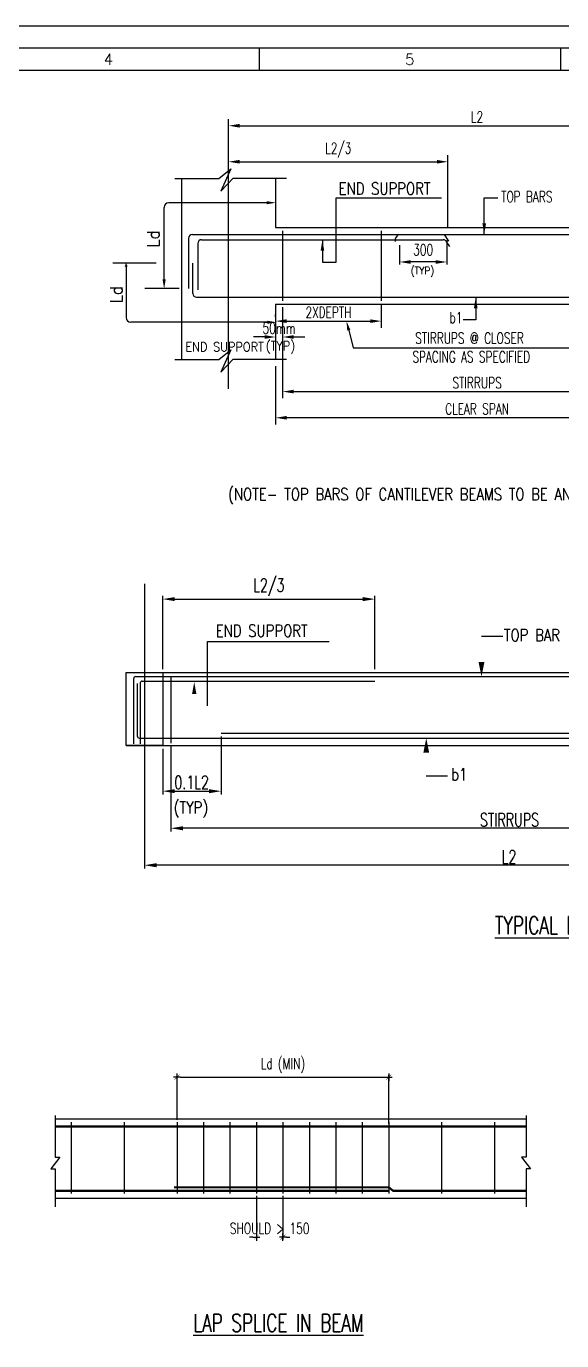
# Model space of a CAD drawing. Extents: x 489124 to 794428, y -356295 to -29813.
# Drawn here: x 733468 to 745611, y -131229 to -101429 of the extents above; entities that cross this region are included whole.
import ezdxf
from ezdxf.enums import TextEntityAlignment as Align
from ezdxf.lldxf.tags import DXFTag

# ---------------------------------------------------------------- set-up
doc = ezdxf.new("R2010")
doc.units = 0
doc.header["$LTSCALE"] = 500
doc.header["$MEASUREMENT"] = 0
doc.layers.get('DEFPOINTS').update_dxf_attribs({"color": 4})
for name, color, linetype in [('08', 4, 'Continuous'), ('BEAM', 4, 'Continuous'), ('CEN', 8, 'CENTER'), ('COL', 1, 'Continuous'), ('DIM', 5, 'Continuous'), ('hat', 8, 'Continuous'), ('LINK', 2, 'Continuous'), ('MISC', 5, 'Continuous'), ('PNA', 10, 'Continuous'), ('REINFORCEMENT', 6, 'Continuous'), ('S-REINF', 6, 'Continuous'), ('S-SCHEDULE', 2, 'Continuous'), ('ST', 6, 'Continuous'), ('STEEL', 6, 'Continuous'), ('TXT', 4, 'Continuous')]:
    doc.layers.add(name, color=color, linetype=linetype)
doc.layers.add('HEADING-TXT', color=1, linetype='Continuous', lineweight=25)
doc.styles.add('ROMANS', font='r.shx', dxfattribs={"width": 0.7, "bigfont": 'bigfont.shx'})
doc.styles.add('ROMENT', font='r.shx', dxfattribs={"bigfont": 'bigfont.shx'})
tags = doc.linetypes.add('CENTER', pattern=[2, 1.25, -0.25, 0.25, -0.25]).pattern_tags.tags
tags[10:11] = [DXFTag(74, 4), DXFTag(75, 0), DXFTag(340, '0'), DXFTag(46, 1.0), DXFTag(50, 0.0), DXFTag(44, 0.0), DXFTag(45, 0.0)]
tags[8:9] = [DXFTag(74, 4), DXFTag(75, 0), DXFTag(340, '0'), DXFTag(46, 1.0), DXFTag(50, 0.0), DXFTag(44, 0.0), DXFTag(45, 0.0)]
tags[6:7] = [DXFTag(74, 4), DXFTag(75, 0), DXFTag(340, '0'), DXFTag(46, 1.0), DXFTag(50, 0.0), DXFTag(44, 0.0), DXFTag(45, 0.0)]
tags[4:5] = [DXFTag(74, 4), DXFTag(75, 0), DXFTag(340, '0'), DXFTag(46, 1.0), DXFTag(50, 0.0), DXFTag(44, 0.0), DXFTag(45, 0.0)]
doc.dimstyles.new('5', dxfattribs={"dimtxt": 250, "dimasz": 250, "dimexe": 60, "dimexo": 60, "dimgap": 150, "dimtad": 1, "dimdec": 0, "dimlfac": 0.2, "dimzin": 0, "dimdsep": 46, "dimtxsty": 'ROMANS', "dimcen": -250, "dimclrd": 5, "dimclre": 5, "dimclrt": 4, "dimadec": 0, "dimazin": 0, "dimtfac": 1, "dimtdec": 0, "dimtix": 1, "dimtofl": 0, "dimtmove": 2, "dimatfit": 3, "dimfxl": 0, "dimtolj": 1, "dimtzin": 0, "dimarcsym": 0})
doc.dimstyles.new('Copy of INT2TIMES', dxfattribs={"dimtxt": 300, "dimasz": 275, "dimexe": 75, "dimexo": 75, "dimgap": 40, "dimtad": 1, "dimdec": 0, "dimlfac": 0.5, "dimrnd": 5, "dimzin": 0, "dimdsep": 46, "dimtxsty": 'ROMANS', "dimcen": -1, "dimclrd": 5, "dimclre": 5, "dimclrt": 4, "dimadec": 0, "dimazin": 0, "dimtfac": 1, "dimtdec": 0, "dimtix": 1, "dimtofl": 0, "dimtmove": 2, "dimatfit": 3, "dimfxl": 0, "dimtolj": 1, "dimtzin": 0, "dimarcsym": 0})
doc.dimstyles.new('INT', dxfattribs={"dimtxt": 250, "dimasz": 80, "dimexe": 50, "dimexo": 50, "dimgap": 75, "dimtad": 1, "dimdec": 0, "dimzin": 0, "dimdsep": 46, "dimtxsty": 'ROMANS', "dimblk": 'DIMTICK', "dimblk1": 'DIMTICK', "dimblk2": 'DIMTICK', "dimsah": 1, "dimcen": -0.25, "dimclrd": 5, "dimclre": 5, "dimclrt": 4, "dimadec": 0, "dimazin": 0, "dimtfac": 1, "dimtdec": 0, "dimtix": 1, "dimtofl": 0, "dimtmove": 2, "dimatfit": 3, "dimldrblk": 'DIMTICK', "dimfxl": 0, "dimtolj": 1, "dimtzin": 0, "dimarcsym": 0})
doc.dimstyles.new('INT1', dxfattribs={"dimtxt": 250, "dimasz": 250, "dimexe": 150, "dimexo": 60, "dimgap": 75, "dimtad": 1, "dimdec": 0, "dimzin": 0, "dimdsep": 46, "dimtxsty": 'ROMANS', "dimcen": -250, "dimclrd": 5, "dimclre": 5, "dimclrt": 4, "dimadec": 0, "dimazin": 0, "dimtfac": 1, "dimtdec": 0, "dimtix": 1, "dimtofl": 0, "dimtmove": 2, "dimatfit": 3, "dimfxl": 0, "dimtolj": 1, "dimtzin": 0, "dimarcsym": 0})

# ---------------------------------------------------------------- blocks, each defined once
blk = doc.blocks.new('A1')
at = {"flags": 128}
blk.add_lwpolyline([(0, 0), (82779, 0), (82779, 58231), (0, 58231)], close=True, dxfattribs=at)
at = {"layer": 'PNA'}
for p, q in [((27921, 57739), (27921, 57247)), ((34655, 57739), (34655, 57247))]:
    blk.add_line(p, q, dxfattribs=at)
at = {"layer": 'PNA', "color": 1}
for points in [[(984, 492), (82287, 492), (82287, 57739), (984, 57739)], [(1969, 984), (81794, 984), (81794, 57247), (1969, 57247)]]:
    blk.add_lwpolyline(points, close=True, dxfattribs=at)
at = {"layer": 'PNA', "style": 'ROMANS'}
for s, p in [('4', (24555, 57493)), ('5', (31289, 57493))]:
    blk.add_text(s, height=246, dxfattribs=at).set_placement(p, align=Align.MIDDLE)
blk = doc.blocks.new('*D610')
at = {"layer": 'DEFPOINTS', "color": 0, "ltscale": 2}
for p in [(736148, -119099), (752686, -119611), (736148, -120449)]:
    blk.add_point(p, dxfattribs=at)
at = {"layer": 'DIM', "color": 5, "lineweight": -2, "ltscale": 2}
for p, q in [((736148, -119174), (736148, -120524)), ((752686, -119686), (752686, -120524)), ((752411, -120449), (736423, -120449))]:
    blk.add_line(p, q, dxfattribs=at)
at = {"layer": 'DIM', "color": 5, "ltscale": 2}
for points in [[(736423, -120403), (736423, -120495), (736148, -120449)], [(752411, -120403), (752411, -120495), (752686, -120449)]]:
    blk.add_solid(points, dxfattribs=at)
at = {"layer": 'DIM', "color": 4, "ltscale": 2, "insert": (744417, -120259), "char_height": 300, "attachment_point": 5, "style": 'ROMANS'}
blk.add_mtext('\\A1;L2', dxfattribs=at)
blk = doc.blocks.new('*D611')
at = {"layer": 'DEFPOINTS', "color": 0, "ltscale": 2}
for p in [(736746, -117684), (752107, -117732), (736746, -119611)]:
    blk.add_point(p, dxfattribs=at)
at = {"layer": 'DIM', "color": 5, "lineweight": -2, "ltscale": 2}
for p, q in [((736746, -117759), (736746, -119686)), ((752107, -117807), (752107, -119686)), ((751832, -119611), (737021, -119611))]:
    blk.add_line(p, q, dxfattribs=at)
at = {"layer": 'DIM', "color": 5, "ltscale": 2}
for points in [[(737021, -119565), (737021, -119657), (736746, -119611)], [(751832, -119565), (751832, -119657), (752107, -119611)]]:
    blk.add_solid(points, dxfattribs=at)
at = {"layer": 'DIM', "color": 4, "ltscale": 2, "insert": (744427, -119421), "char_height": 300, "attachment_point": 5, "style": 'ROMANS'}
blk.add_mtext('\\A1;STIRRUPS', dxfattribs=at)
blk = doc.blocks.new('*D622')
at = {"layer": 'DEFPOINTS', "color": 0, "ltscale": 2}
for p in [(741375, -114416), (736562, -116078), (741375, -116078)]:
    blk.add_point(p, dxfattribs=at)
at = {"layer": 'DIM', "color": 5, "lineweight": -2, "ltscale": 2}
for p, q in [((736562, -116003), (736562, -114341)), ((736837, -114416), (741100, -114416)), ((741375, -116003), (741375, -114341))]:
    blk.add_line(p, q, dxfattribs=at)
at = {"layer": 'DIM', "color": 5, "ltscale": 2}
for points in [[(736837, -114370), (736837, -114461), (736562, -114416)], [(741100, -114370), (741100, -114461), (741375, -114416)]]:
    blk.add_solid(points, dxfattribs=at)
at = {"layer": 'DIM', "color": 4, "ltscale": 2, "insert": (738968, -114147), "char_height": 300, "attachment_point": 5, "style": 'ROMANS'}
blk.add_mtext('\\A1;L2/3', dxfattribs=at)
blk = doc.blocks.new('*D631')
at = {"layer": 'DEFPOINTS', "color": 0, "ltscale": 2}
for p in [(737887, -117457), (736562, -117732), (737887, -118770)]:
    blk.add_point(p, dxfattribs=at)
at = {"layer": 'DIM', "color": 5, "lineweight": -2, "ltscale": 2}
for p, q in [((737887, -117532), (737887, -118845)), ((736562, -117807), (736562, -118845)), ((736837, -118770), (737612, -118770))]:
    blk.add_line(p, q, dxfattribs=at)
at = {"layer": 'DIM', "color": 5, "ltscale": 2}
for points in [[(736837, -118724), (736837, -118816), (736562, -118770)], [(737612, -118724), (737612, -118816), (737887, -118770)]]:
    blk.add_solid(points, dxfattribs=at)
at = {"layer": 'DIM', "color": 4, "ltscale": 2, "insert": (737219, -118570), "char_height": 300, "attachment_point": 5, "style": 'ROMANS'}
blk.add_mtext('\\A1;0.1L2', dxfattribs=at)
blk = doc.blocks.new('DIMTICK')
for p, q in [((-1, 0), (1, 0)), ((0, 1), (0, -1))]:
    blk.add_line(p, q)
at = {"color": 2, "const_width": 0.1}
blk.add_lwpolyline([(0.71, 0.71), (-0.71, -0.71)], dxfattribs=at)
blk = doc.blocks.new('*D639')
at = {"layer": 'DEFPOINTS', "color": 0}
for p in [(741688, -125254), (736888, -126275), (741688, -126357)]:
    blk.add_point(p, dxfattribs=at)
at = {"layer": 'DIM', "color": 5, "lineweight": -2}
for p, q in [((736888, -126225), (736888, -125204)), ((736968, -125254), (741608, -125254)), ((741688, -126307), (741688, -125204))]:
    blk.add_line(p, q, dxfattribs=at)
at = {"layer": 'DIM', "color": 5, "lineweight": -2, "xscale": 80, "yscale": 80, "zscale": 80, "rotation": 180}
blk.add_blockref('DIMTICK', (736888, -125254), dxfattribs=at)
at = {"layer": 'DIM', "color": 5, "lineweight": -2, "xscale": 80, "yscale": 80, "zscale": 80}
blk.add_blockref('DIMTICK', (741688, -125254), dxfattribs=at)
at = {"layer": 'DIM', "color": 4, "insert": (739288, -124988), "char_height": 250, "attachment_point": 5, "style": 'ROMANS'}
blk.add_mtext('\\A1;Ld (MIN)', dxfattribs=at)
blk = doc.blocks.new('*D640')
at = {"layer": 'DEFPOINTS', "color": 0}
for p in [(738688, -127892), (739288, -127892), (739288, -128882)]:
    blk.add_point(p, dxfattribs=at)
at = {"layer": 'DIM', "color": 5, "lineweight": -2}
for p, q in [((738688, -127942), (738688, -128932)), ((739288, -127942), (739288, -128932)), ((738608, -128882), (738528, -128882)), ((739368, -128882), (739448, -128882))]:
    blk.add_line(p, q, dxfattribs=at)
at = {"layer": 'DIM', "color": 5, "lineweight": -2, "xscale": 80, "yscale": 80, "zscale": 80}
blk.add_blockref('DIMTICK', (738688, -128882), dxfattribs=at)
at = {"layer": 'DIM', "color": 5, "lineweight": -2, "xscale": 80, "yscale": 80, "zscale": 80, "rotation": 180}
blk.add_blockref('DIMTICK', (739288, -128882), dxfattribs=at)
at = {"layer": 'DIM', "color": 4, "insert": (738988, -128682), "char_height": 250, "attachment_point": 5, "style": 'ROMANS'}
blk.add_mtext('\\A1;SHOULD > 150', dxfattribs=at)
blk = doc.blocks.new('*D654')
at = {"layer": 'DEFPOINTS', "color": 0}
for p in [(743031, -104500), (738055, -104699), (743031, -106139)]:
    blk.add_point(p, dxfattribs=at)
at = {"layer": 'DIM', "color": 5, "lineweight": -2}
for p, q in [((738055, -104549), (738055, -104350)), ((738305, -104500), (742781, -104500)), ((743031, -105989), (743031, -104350))]:
    blk.add_line(p, q, dxfattribs=at)
at = {"layer": 'DIM', "color": 5}
for points in [[(738305, -104458), (738305, -104541), (738055, -104500)], [(742781, -104458), (742781, -104541), (743031, -104500)]]:
    blk.add_solid(points, dxfattribs=at)
at = {"layer": 'DIM', "color": 4, "insert": (740543, -104234), "char_height": 250, "attachment_point": 5, "style": 'ROMANS'}
blk.add_mtext('\\A1;L2/3', dxfattribs=at)
blk = doc.blocks.new('*D656')
at = {"layer": 'DEFPOINTS', "color": 0}
for p in [(739122, -108985), (748260, -108985), (739122, -110305)]:
    blk.add_point(p, dxfattribs=at)
at = {"layer": 'DIM', "color": 5, "lineweight": -2}
for p, q in [((739122, -109135), (739122, -110455)), ((748260, -109135), (748260, -110455)), ((748010, -110305), (739372, -110305))]:
    blk.add_line(p, q, dxfattribs=at)
at = {"layer": 'DIM', "color": 5}
for points in [[(739372, -110263), (739372, -110346), (739122, -110305)], [(748010, -110263), (748010, -110346), (748260, -110305)]]:
    blk.add_solid(points, dxfattribs=at)
at = {"layer": 'DIM', "color": 4, "insert": (743691, -110105), "char_height": 250, "attachment_point": 5, "style": 'ROMANS'}
blk.add_mtext('\\A1;CLEAR SPAN', dxfattribs=at)
blk = doc.blocks.new('*D657')
at = {"layer": 'DEFPOINTS', "color": 0}
for p in [(739282, -107650), (748100, -107650), (748100, -109711)]:
    blk.add_point(p, dxfattribs=at)
at = {"layer": 'DIM', "color": 5, "lineweight": -2}
for p, q in [((739282, -107800), (739282, -109861)), ((748100, -107800), (748100, -109861)), ((739532, -109711), (747850, -109711))]:
    blk.add_line(p, q, dxfattribs=at)
at = {"layer": 'DIM', "color": 5}
for points in [[(739532, -109669), (739532, -109752), (739282, -109711)], [(747850, -109669), (747850, -109752), (748100, -109711)]]:
    blk.add_solid(points, dxfattribs=at)
at = {"layer": 'DIM', "color": 4, "insert": (743691, -109511), "char_height": 250, "attachment_point": 5, "style": 'ROMANS'}
blk.add_mtext('\\A1;STIRRUPS', dxfattribs=at)
blk = doc.blocks.new('*D658')
at = {"layer": 'DEFPOINTS', "color": 0}
for p in [(741936, -106331), (743003, -106215), (741936, -106772)]:
    blk.add_point(p, dxfattribs=at)
at = {"layer": 'DIM', "color": 5, "lineweight": -2}
for p, q in [((743003, -106275), (743003, -106832)), ((741936, -106391), (741936, -106832)), ((742753, -106772), (742186, -106772))]:
    blk.add_line(p, q, dxfattribs=at)
at = {"layer": 'DIM', "color": 5}
for points in [[(742186, -106731), (742186, -106814), (741936, -106772)], [(742753, -106731), (742753, -106814), (743003, -106772)]]:
    blk.add_solid(points, dxfattribs=at)
at = {"layer": 'DIM', "color": 4, "insert": (742470, -106497), "char_height": 250, "attachment_point": 5, "style": 'ROMANS'}
blk.add_mtext('\\A1;300', dxfattribs=at)
blk = doc.blocks.new('*D659')
at = {"layer": 'DEFPOINTS', "color": 0}
for p in [(741520, -107580), (739122, -108167), (741520, -108113)]:
    blk.add_point(p, dxfattribs=at)
at = {"layer": 'DIM', "color": 5, "lineweight": -2}
for p, q in [((741520, -107730), (741520, -108263)), ((739122, -108017), (739122, -107963)), ((739372, -108113), (741270, -108113))]:
    blk.add_line(p, q, dxfattribs=at)
at = {"layer": 'DIM', "color": 5}
for points in [[(739372, -108072), (739372, -108155), (739122, -108113)], [(741270, -108072), (741270, -108155), (741520, -108113)]]:
    blk.add_solid(points, dxfattribs=at)
at = {"layer": 'DIM', "color": 4, "insert": (740321, -107913), "char_height": 250, "attachment_point": 5, "style": 'ROMANS'}
blk.add_mtext('\\A1;2XDEPTH', dxfattribs=at)
blk = doc.blocks.new('*D660')
at = {"layer": 'DEFPOINTS', "color": 0}
for p in [(739122, -108431), (739282, -108351), (739122, -108473)]:
    blk.add_point(p, dxfattribs=at)
at = {"layer": 'DIM', "color": 5, "lineweight": -2}
for p, q in [((738872, -108473), (738622, -108473)), ((739122, -108581), (739122, -108623)), ((739282, -108501), (739282, -108623)), ((739532, -108473), (739782, -108473))]:
    blk.add_line(p, q, dxfattribs=at)
at = {"layer": 'DIM', "color": 5}
for points in [[(738872, -108431), (738872, -108515), (739122, -108473)], [(739532, -108431), (739532, -108515), (739282, -108473)]]:
    blk.add_solid(points, dxfattribs=at)
at = {"layer": 'DIM', "color": 4, "insert": (739202, -108273), "char_height": 250, "attachment_point": 5, "style": 'ROMANS'}
blk.add_mtext('\\A1;50mm', dxfattribs=at)
blk = doc.blocks.new('*D662')
at = {"layer": 'DEFPOINTS', "color": 0}
for p in [(749327, -103683), (738055, -104552), (749327, -104552)]:
    blk.add_point(p, dxfattribs=at)
at = {"layer": 'DIM', "color": 5, "lineweight": -2}
for p, q in [((738055, -104402), (738055, -103533)), ((738305, -103683), (749077, -103683)), ((749327, -104402), (749327, -103533))]:
    blk.add_line(p, q, dxfattribs=at)
at = {"layer": 'DIM', "color": 5}
for points in [[(738305, -103642), (738305, -103725), (738055, -103683)], [(749077, -103642), (749077, -103725), (749327, -103683)]]:
    blk.add_solid(points, dxfattribs=at)
at = {"layer": 'DIM', "color": 4, "insert": (743691, -103483), "char_height": 250, "attachment_point": 5, "style": 'ROMANS'}
blk.add_mtext('\\A1;L2', dxfattribs=at)

msp = doc.modelspace()

# ---------------------------------------------------------------- linework, layer by layer
at = {"layer": '08'}
for p, q in [((739122, -105986.925), (748259.995, -105986.925)), ((739122, -107730.207), (748259.995, -107730.207)), ((735734.793, -116078.404), (763109.5, -116078.404)), ((736561.668, -116078.404), (736561.668, -117732.154)), ((735734.793, -117732.154), (736561.668, -117732.154)), ((736561.668, -117732.154), (752272.293, -117732.154))]:
    msp.add_line(p, q, dxfattribs=at)
at = {"layer": '08', "elevation": 0}
msp.add_lwpolyline([(735734.793, -116078.404), (736561.668, -116078.404), (736561.668, -117732.154), (735734.793, -117732.154)], close=True, dxfattribs=at)
at = {"layer": 'BEAM'}
for p, q in [((734126.067, -126196.634), (744807.115, -126196.634)), ((734126.067, -127996.634), (744807.115, -127996.634))]:
    msp.add_line(p, q, dxfattribs=at)
at = {"layer": 'CEN'}
for p, q in [((738055.334, -109644.662), (738055.334, -104552.144)), ((736148.23, -114066.407), (736148.23, -119611.277))]:
    msp.add_line(p, q, dxfattribs=at)
at = {"layer": 'COL', "ltscale": 2}
for p, q in [((736988.665, -104881.51), (736988.665, -108985.411)), ((739122, -104874.047), (739122, -105986.925)), ((739122, -107730.207), (739122, -108977.948))]:
    msp.add_line(p, q, dxfattribs=at)
at = {"layer": 'DIM'}
for p, q in [((738916.451, -105429.132), (736700.106, -105429.132)), ((740782.118, -108318.982), (740883.627, -108717.915)), ((740883.627, -108717.915), (746296.095, -108717.915))]:
    msp.add_line(p, q, dxfattribs=at)
at = {"layer": 'DIM', "ltscale": 2}
for p, q in [((736594.694, -107165.85), (736594.694, -105534.544)), ((736411.848, -106796.933), (735429.723, -106796.933)), ((735731.16, -106880.631), (735731.16, -108034.356)), ((736934.844, -107372.93), (736153.181, -107372.93)), ((738931.872, -108139.768), (735836.572, -108139.768)), ((744273.299, -115261.167), (743791.913, -115261.167)), ((737580.969, -116838.169), (737580.969, -115380.115)), ((737580.969, -115380.115), (740336.16, -115380.115)), ((743020.358, -118427.708), (742538.972, -118427.708))]:
    msp.add_line(p, q, dxfattribs=at)
at = {"layer": 'DIM', "ltscale": 2, "elevation": 0, "flags": 128}
for points in [[(743791.913, -115261.167, 0, 0, 0), (743791.913, -116173.779, 0, 132.3, 0), (743791.913, -115843.248, 132.3, 132.3, 0)], [(737580.969, -116838.169, 0, 0, 0), (737277.259, -116838.169, 0, 0, 0), (737277.259, -116294.581, 0, 99.225, 0), (737277.259, -116570.041, 99.225, 99.225, 0)], [(742538.972, -118427.708, 0, 0, 0), (742538.972, -117566.779, 0, 132.3, 0), (742538.972, -117897.309, 132.3, 132.3, 0)]]:
    msp.add_lwpolyline(points, format="xyseb", dxfattribs=at)
at = {"layer": 'DIM', "color": 5}
msp.add_arc((736700.106, -105534.544), 105.413, 90, 180, dxfattribs=at)
at = {"layer": 'DIM', "ltscale": 2}
msp.add_arc((735836.572, -108034.356), 105.413, 180, 270, dxfattribs=at)
at = {"layer": 'DIM', "color": 5}
for points in [[(738916.451, -105393.519), (738916.451, -105464.742), (739130.127, -105429.132)], [(738931.872, -108175.381), (738931.872, -108104.155), (739145.545, -108139.768)]]:
    msp.add_solid(points, dxfattribs=at)
at = {"layer": 'DIM', "ltscale": 2}
for points in [[(735768.064, -106880.631), (735696.838, -106880.631), (735732.451, -106790.337)], [(736630.304, -107165.85), (736559.081, -107165.85), (736594.694, -107379.526)]]:
    msp.add_solid(points, dxfattribs=at)
at = {"layer": 'DIM'}
msp.add_solid([(740747.857, -108327.698), (740816.375, -108310.264), (740729.814, -108113.433)], dxfattribs=at)
at = {"layer": 'hat', "elevation": 0}
for points in [[(736833.523, -104881.51), (737833.865, -104881.51), (738110.437, -104657.572), (737878.722, -105165.166), (738162.763, -104874.047), (739366.512, -104874.047)], [(736833.523, -108985.411), (737833.865, -108985.411), (738110.437, -108761.473), (737878.722, -109269.067), (738162.763, -108977.948), (739366.512, -108977.948)]]:
    msp.add_lwpolyline(points, dxfattribs=at)
at = {"layer": 'LINK'}
for p, q in [((739282, -106066.925), (739282, -107650.207)), ((741519.643, -106066.925), (741519.643, -107650.207)), ((736746.359, -116176.313), (736746.359, -117683.647))]:
    msp.add_line(p, q, dxfattribs=at)
at = {"layer": 'MISC', "elevation": 0}
for points in [[(734126.067, -126124.97), (734126.067, -127071.309), (734232.426, -127071.309), (734027.89, -127333.397), (734126.067, -127333.397), (734126.067, -128195.461)], [(744807.115, -126124.97), (744807.115, -127071.309), (744700.756, -127071.309), (744905.293, -127333.397), (744807.115, -127333.397), (744807.115, -128195.461)]]:
    msp.add_lwpolyline(points, dxfattribs=at)
at = {"layer": 'REINFORCEMENT', "linetype": 'Continuous'}
for p, q in [((736048.093, -116324.029), (736048.093, -117693.36)), ((736098.093, -116274.029), (741375.105, -116274.029)), ((737887.292, -117456.529), (750965.717, -117456.529))]:
    msp.add_line(p, q, dxfattribs=at)
msp.add_arc((736098.093, -116324.029), 50, 90, 180, dxfattribs=at)
at = {"layer": 'S-REINF'}
for p, q in [((737148.665, -106233.816), (737148.665, -107374.254)), ((737234.138, -106148.346), (746082.209, -106148.346)), ((737357.231, -106352.591), (737357.231, -107404.656)), ((737442.7, -106267.121), (742925.343, -106267.121)), ((742948.946, -106148.346), (743042.461, -106296.815)), ((742985.164, -106300.142), (743063.672, -106424.782)), ((737245.76, -107484.737), (737245.76, -106799.286)), ((737331.23, -107570.207), (750241.191, -107570.207))]:
    msp.add_line(p, q, dxfattribs=at)
for centre, radius, start, end in [((737234.138, -106233.816), 85.47, 90, 180), ((737442.7, -106352.591), 85.47, 90, 180), ((742003.476, -106296.958), 171.741, 120.0806089, 182.7287229), ((742925.343, -106337.823), 70.7, 32.2059273, 90), ((737331.23, -107484.737), 85.47, 180, 270)]:
    msp.add_arc(centre, radius, start, end, dxfattribs=at)
at = {"layer": 'ST'}
for p, q in [((735950.168, -116173.779), (763109.5, -116173.779)), ((735900.168, -116223.779), (735900.168, -117697.65)), ((735982.855, -116327.477), (735982.855, -117516.779)), ((736032.855, -117566.779), (738628.855, -117566.779)), ((736561.668, -117566.779), (754928.848, -117566.779))]:
    msp.add_line(p, q, dxfattribs=at)
for centre, start, end in [((735950.168, -116223.779), 90, 180), ((736032.855, -117516.779), 180, 270)]:
    msp.add_arc(centre, 50, start, end, dxfattribs=at)
at = {"layer": 'STEEL'}
for p, q in [((734488.031, -126275.354), (734488.031, -127891.914)), ((735688.031, -126275.354), (735688.031, -127891.914)), ((736888.031, -126275.354), (736888.031, -127891.914)), ((737488.031, -126275.354), (737488.031, -127891.914)), ((738088.031, -126275.354), (738088.031, -127891.914)), ((738688.031, -126275.354), (738688.031, -127891.914)), ((739288.031, -126275.354), (739288.031, -127891.914)), ((739888.031, -126275.354), (739888.031, -127891.914)), ((740488.031, -126275.354), (740488.031, -127891.914)), ((741088.031, -126275.354), (741088.031, -127891.914)), ((741688.031, -126275.354), (741688.031, -127891.914)), ((742888.031, -126275.354), (742888.031, -127891.914)), ((744088.031, -126275.354), (744088.031, -127891.914)), ((741688.031, -127736.634), (741787.254, -127816.634)), ((741688.031, -127756.634), (741787.254, -127836.634)), ((741787.254, -127816.634), (744807.115, -127816.634))]:
    msp.add_line(p, q, dxfattribs=at)
at = {"layer": 'STEEL', "elevation": 0}
for points in [[(734126.067, -126356.634), (744807.115, -126356.634)], [(734126.067, -126376.634), (744807.115, -126376.634)], [(734126.067, -127816.634), (741688.031, -127816.634)], [(734126.067, -127836.634), (741688.031, -127836.634)], [(736824.671, -127736.634), (741688.031, -127736.634)], [(736824.671, -127756.634), (741688.031, -127756.634)], [(741787.254, -127836.634), (744807.115, -127836.634)]]:
    msp.add_lwpolyline(points, dxfattribs=at)

# ---------------------------------------------------------------- block references
at = {"xscale": 1.01500000001397, "yscale": 1.01500000001397, "zscale": 1.01500000001397}
msp.add_blockref('A1', (710407.925, -160533.5), dxfattribs=at)

# ---------------------------------------------------------------- texts
at = {"layer": 'DIM', "style": 'ROMANS', "width": 0.9}
msp.add_text('(TYP)', height=166.6667, dxfattribs=at).set_placement((742187.264, -107052.197))
at = {"layer": 'HEADING-TXT', "color": 6, "style": 'ROMANS', "width": 0.7}
msp.add_text('%%UTYPICAL DETAIL OF CONTINUOUS NON FRAMING BEAM.', height=400, dxfattribs=at).set_placement((744096.449, -122011.776))
msp.add_text('%%ULAP SPLICE IN BEAM', height=400, dxfattribs=at).set_placement((739186.799, -130824.517), align=Align.MIDDLE)
at = {"layer": 'S-SCHEDULE', "color": 4, "style": 'ROMANS', "width": 0.7}
for s, p in [('TOP BARS', (744236.391, -105417.717)), ('b1', (743064.325, -108158.937)), ('STIRRUPS @ CLOSER', (742290.058, -108622.636)), ('SPACING AS SPECIFIED', (742225.441, -109047.671))]:
    msp.add_text(s, height=250, dxfattribs=at).set_placement(p)
at = {"layer": 'TXT'}
for s, height, style, width, p in [('END SUPPORT', 275, 'ROMENT', 0.8, (740552.033, -105244.321)), ('(TYP)', 208.3333, 'ROMANS', 0.9, (738900.845, -108779.599)), ('END SUPPORT', 275, 'ROMENT', 0.8, (737765.473, -115271.781)), ('TOP BAR', 275, 'ROMENT', 0.8, (744298.84, -115369.361)), ('b1', 275, 'ROMENT', 0.8, (743102.888, -118525.037)), ('(TYP)', 275, 'ROMENT', 0.8, (736809.061, -119278.148))]:
    msp.add_text(s, height=height, dxfattribs=dict(at, style=style, width=width)).set_placement(p)
at = {"layer": 'TXT', "style": 'ROMANS', "width": 0.9}
for p in [(736349.972, -106246.755), (735509.841, -107510.473)]:
    msp.add_text('Ld', height=275, rotation=90, dxfattribs=at).set_placement(p, align=Align.MIDDLE)
msp.add_text('END SUPPORT', height=208.33333, dxfattribs=at).set_placement((737966.215, -108696.069), align=Align.MIDDLE_CENTER)
at = {"layer": 'TXT', "linetype": 'ByBlock', "style": 'ROMANS', "width": 0.8}
msp.add_text('(NOTE- TOP BARS OF CANTILEVER BEAMS TO BE ANCHORED INTO ADJACENT SPAN FOR MIN. 1.5XL, WHERE L IS CANTILEVER SPAN.)', height=275, dxfattribs=at).set_placement((738044.538, -112174.802))

# ---------------------------------------------------------------- dimensions: what is measured, and where the dimension line sits
at = {"layer": 'DIM'}
for base, p1, p2, text, picture, middle in [((749326.661, -103683.257), (738055.334, -104552.144), (749326.661, -104552.144), 'L2', '*D662', (743690.998, -103483.257)), ((743031.35, -104499.779), (738055.334, -104699.144), (743031.35, -106139.094), 'L2/3', '*D654', (740543.342, -104234.303)), ((741519.643, -108113.433), (739122, -108166.986), (741519.643, -107579.508), '2XDEPTH', '*D659', (740320.822, -107913.433)), ((748099.995, -109710.565), (739282, -107650.207), (748099.995, -107650.207), 'STIRRUPS', '*D657', (743690.998, -109510.565)), ((739122, -108473.031), (739282, -108351.042), (739122, -108431.042), '50mm', '*D660', (739202, -108273.031)), ((739122, -110304.67), (748259.995, -108985.411), (739122, -108985.411), 'CLEAR SPAN', '*D656', (743690.998, -110104.67))]:
    dim = msp.add_linear_dim(base=base, p1=p1, p2=p2, text=text, dimstyle='INT1', override={"dimexo": 150, "dimlfac": 0.25}, dxfattribs=at)
    dim.commit()
    dim.dimension.update_dxf_attribs({"geometry": picture, "text_midpoint": middle})
for base, p1, p2, text, dimstyle, picture, middle in [((741936.24, -106772.29), (743002.906, -106215.336), (741936.24, -106331.341), '300', '5', '*D658', (742469.573, -106497.29)), ((741688.031, -125253.716), (736888.031, -126275.354), (741688.031, -126356.634), 'Ld (MIN)', 'INT', '*D639', (739288.031, -124988.24)), ((739288.031, -128882.023), (738688.031, -127891.914), (739288.031, -127891.914), 'SHOULD > 150', 'INT', '*D640', (738988.031, -128682.023))]:
    dim = msp.add_linear_dim(base=base, p1=p1, p2=p2, text=text, dimstyle=dimstyle, dxfattribs=at)
    dim.commit()
    dim.dimension.update_dxf_attribs({"geometry": picture, "text_midpoint": middle})
at = {"layer": 'DIM', "ltscale": 2}
dim = msp.add_linear_dim(base=(741375.105, -114415.579), p1=(736561.668, -116078.404), p2=(741375.105, -116078.404), text='L2/3', dimstyle='Copy of INT2TIMES', dxfattribs=at)
dim.commit()
dim.dimension.update_dxf_attribs({"geometry": '*D622', "text_midpoint": (738968.387, -114147.008)})
dim = msp.add_linear_dim(base=(737887.292, -118770), p1=(736561.668, -117732.154), p2=(737887.292, -117456.529), text='0.1L2', dimstyle='Copy of INT2TIMES', dxfattribs=at)
dim.commit()
dim.dimension.update_dxf_attribs({"geometry": '*D631', "text_midpoint": (737218.564, -118570), "dimtype": 160})
for base, p1, p2, text, picture, middle in [((736746.359, -119611.277), (752106.65, -117732.154), (736746.359, -117683.647), 'STIRRUPS', '*D611', (744426.504, -119421.277)), ((736148.23, -120448.811), (752685.73, -119611.277), (736148.23, -119099.244), 'L2', '*D610', (744416.98, -120258.811))]:
    dim = msp.add_linear_dim(base=base, p1=p1, p2=p2, angle=180, text=text, dimstyle='Copy of INT2TIMES', dxfattribs=at)
    dim.commit()
    dim.dimension.update_dxf_attribs({"geometry": picture, "text_midpoint": middle})

# ---------------------------------------------------------------- leaders
at = {"layer": 'DIM'}
for points in [[(740184.022, -106267.403), (740184.022, -106779.57), (740495.731, -106779.57), (740495.731, -105320.576), (742888.5, -105320.576)], [(743853.5, -106148.346), (743853.5, -105320.576), (744163.71, -105320.576)], [(743661.516, -107570.207), (743661.516, -108081.073), (743377.637, -108081.073)]]:
    msp.add_leader(points, dimstyle='INT1', override={"dimexo": 150, "dimlfac": 0.25}, dxfattribs=at)

doc.saveas('drawing.dxf')
